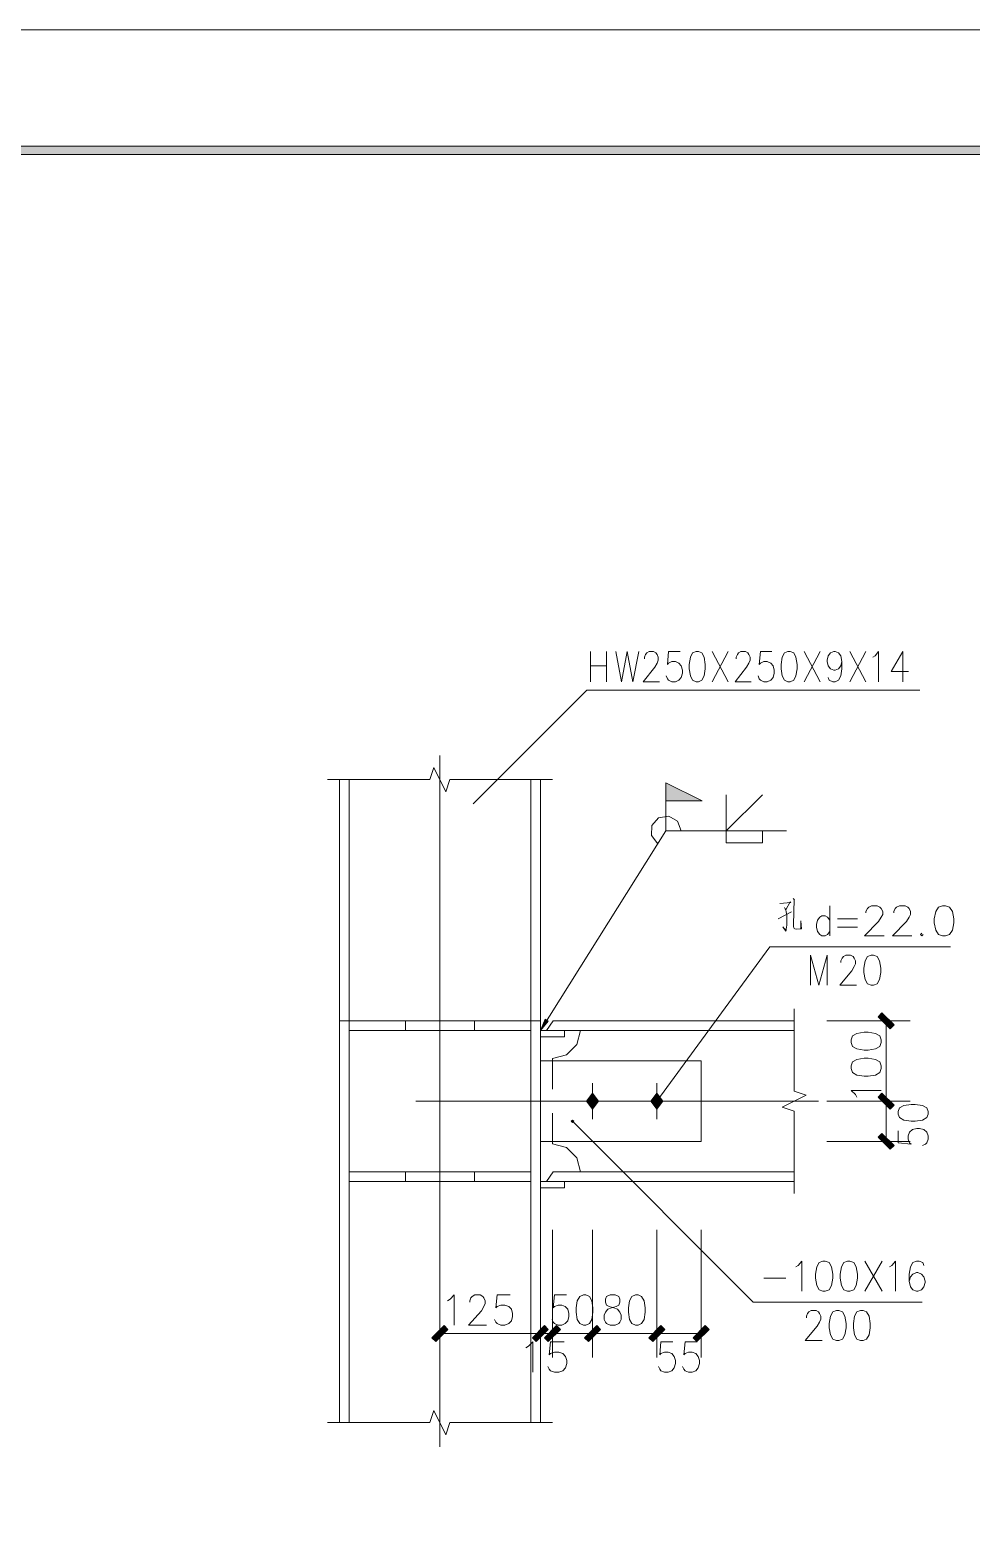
# Model space of a CAD drawing. Header units: millimetres. Extents: x 0 to 586, y 0 to 414.
# Drawn here: x 122.7 to 199.7, y 292.7 to 414.1 of the extents above; entities that cross this region are included whole.
import ezdxf

# ---------------------------------------------------------------- set-up
doc = ezdxf.new("R2010")
doc.units = ezdxf.units.MM

msp = doc.modelspace()

# ---------------------------------------------------------------- hatches: boundary and pattern name
h = msp.add_hatch(color=0)
h.dxf.hatch_style = 2
h.paths.add_polyline_path([(576.117861, 404.569083), (575.429944, 403.877639), (24.994306, 403.877639), (24.302861, 404.569083)])
h = msp.add_hatch(color=0)
h.dxf.hatch_style = 2
h.paths.add_polyline_path([(174.766111, 351.020944), (174.766111, 352.499083), (177.725917, 351.020944)])
h = msp.add_hatch(color=0)
h.dxf.hatch_style = 2
h.paths.add_polyline_path([(164.49675, 332.242583), (164.895389, 333.15275), (165.145861, 332.997528)])
h = msp.add_hatch(color=0)
h.dxf.hatch_style = 2
h.paths.add_polyline_path([(192.122778, 333.364417), (192.43675, 333.678389), (193.424528, 332.694139), (193.110556, 332.380167)])
h = msp.add_hatch(color=0)
h.dxf.hatch_style = 2
h.paths.add_polyline_path([(168.768889, 327.099083), (169.262778, 326.457028), (168.768889, 325.814972), (168.275, 326.457028)])
h = msp.add_hatch(color=0)
h.dxf.hatch_style = 2
h.paths.add_polyline_path([(174.028806, 327.099083), (174.519167, 326.457028), (174.028806, 325.814972), (173.534917, 326.457028)])
h = msp.add_hatch(color=0)
h.dxf.hatch_style = 2
h.paths.add_polyline_path([(192.122778, 326.792167), (192.43675, 327.106139), (193.424528, 326.121889), (193.110556, 325.807917)])
h = msp.add_hatch(color=0)
h.dxf.hatch_style = 2
h.paths.add_polyline_path([(174.028806, 326.555806), (173.930028, 326.457028), (174.028806, 326.457028)])
h = msp.add_hatch(color=0)
h.dxf.hatch_style = 2
h.paths.add_polyline_path([(173.930028, 326.457028), (174.028806, 326.35825), (174.028806, 326.457028)])
h = msp.add_hatch(color=0)
h.dxf.hatch_style = 2
h.paths.add_polyline_path([(174.127583, 326.457028), (174.028806, 326.555806), (174.028806, 326.457028)])
h = msp.add_hatch(color=0)
h.dxf.hatch_style = 2
h.paths.add_polyline_path([(174.028806, 326.35825), (174.127583, 326.457028), (174.028806, 326.457028)])
h = msp.add_hatch(color=0)
h.dxf.hatch_style = 2
h.paths.add_polyline_path([(167.124944, 324.911861), (167.026167, 324.813083), (167.124944, 324.813083)])
h = msp.add_hatch(color=0)
h.dxf.hatch_style = 2
h.paths.add_polyline_path([(167.026167, 324.813083), (167.124944, 324.714306), (167.124944, 324.813083)])
h = msp.add_hatch(color=0)
h.dxf.hatch_style = 2
h.paths.add_polyline_path([(167.223722, 324.813083), (167.124944, 324.911861), (167.124944, 324.813083)])
h = msp.add_hatch(color=0)
h.dxf.hatch_style = 2
h.paths.add_polyline_path([(167.124944, 324.714306), (167.223722, 324.813083), (167.124944, 324.813083)])
h = msp.add_hatch(color=0)
h.dxf.hatch_style = 2
h.paths.add_polyline_path([(192.122778, 323.507806), (192.43675, 323.821778), (193.424528, 322.834), (193.110556, 322.520028)])
h = msp.add_hatch(color=0)
h.dxf.hatch_style = 2
h.paths.add_polyline_path([(155.945417, 306.803778), (155.631444, 307.114222), (156.615694, 308.102), (156.929667, 307.788028)])
h = msp.add_hatch(color=0)
h.dxf.hatch_style = 2
h.paths.add_polyline_path([(164.161611, 306.803778), (163.847639, 307.114222), (164.831889, 308.102), (165.145861, 307.788028)])
h = msp.add_hatch(color=0)
h.dxf.hatch_style = 2
h.paths.add_polyline_path([(165.145861, 306.803778), (164.831889, 307.114222), (165.819667, 308.102), (166.133639, 307.788028)])
h = msp.add_hatch(color=0)
h.dxf.hatch_style = 2
h.paths.add_polyline_path([(168.43375, 306.803778), (168.119778, 307.114222), (169.104028, 308.102), (169.418, 307.788028)])
h = msp.add_hatch(color=0)
h.dxf.hatch_style = 2
h.paths.add_polyline_path([(173.690139, 306.803778), (173.376167, 307.114222), (174.363944, 308.102), (174.677917, 307.788028)])
h = msp.add_hatch(color=0)
h.dxf.hatch_style = 2
h.paths.add_polyline_path([(177.306111, 306.803778), (176.992139, 307.114222), (177.979917, 308.102), (178.293889, 307.788028)])

# ---------------------------------------------------------------- linework, layer by layer
at = {"color": 0, "lineweight": 0}
for points in [[(0, 0), (585.632278, 0), (585.632278, 414.0835), (0, 414.0835)], [(576.117861, 404.569083), (575.429944, 403.877639), (24.994306, 403.877639), (24.302861, 404.569083)], [(177.235556, 363.227056), (176.953333, 363.110639), (176.766361, 362.757861), (176.674639, 362.168722), (176.674639, 361.819472), (176.766361, 361.230333), (176.953333, 360.877556), (177.235556, 360.761139), (177.426056, 360.761139), (177.70475, 360.877556), (177.89525, 361.230333), (177.986972, 361.819472), (177.986972, 362.168722), (177.89525, 362.757861), (177.70475, 363.110639), (177.426056, 363.227056)], [(184.749722, 363.227056), (184.4675, 363.110639), (184.280528, 362.757861), (184.185278, 362.168722), (184.185278, 361.819472), (184.280528, 361.230333), (184.4675, 360.877556), (184.749722, 360.761139), (184.936694, 360.761139), (185.218917, 360.877556), (185.405889, 361.230333), (185.501139, 361.819472), (185.501139, 362.168722), (185.405889, 362.757861), (185.218917, 363.110639), (184.936694, 363.227056)], [(174.766111, 351.020944), (174.766111, 352.499083), (177.725917, 351.020944)], [(197.400333, 342.437861), (197.058139, 342.321444), (196.832361, 341.968667), (196.715944, 341.379528), (196.715944, 341.030278), (196.832361, 340.441139), (197.058139, 340.088361), (197.400333, 339.971944), (197.629639, 339.971944), (197.971833, 340.088361), (198.197611, 340.441139), (198.314028, 341.030278), (198.314028, 341.379528), (198.197611, 341.968667), (197.971833, 342.321444), (197.629639, 342.437861)], [(191.54775, 338.395028), (191.254944, 338.278611), (191.057389, 337.925833), (190.958611, 337.340222), (190.958611, 336.987444), (191.057389, 336.398306), (191.254944, 336.049056), (191.54775, 335.929111), (191.745306, 335.929111), (192.041639, 336.049056), (192.239194, 336.398306), (192.337972, 336.987444), (192.337972, 337.340222), (192.239194, 337.925833), (192.041639, 338.278611), (191.745306, 338.395028)], [(164.49675, 332.242583), (164.895389, 333.15275), (165.145861, 332.997528)], [(192.122778, 333.364417), (192.43675, 333.678389), (193.424528, 332.694139), (193.110556, 332.380167)], [(189.914389, 331.258333), (190.030806, 330.937306), (190.383583, 330.725639), (190.969194, 330.619806), (191.321972, 330.619806), (191.911111, 330.725639), (192.260361, 330.937306), (192.380306, 331.258333), (192.380306, 331.47), (192.260361, 331.791028), (191.911111, 332.002694), (191.321972, 332.108528), (190.969194, 332.108528), (190.383583, 332.002694), (190.030806, 331.791028), (189.914389, 331.47)], [(189.914389, 329.127556), (190.030806, 328.810056), (190.383583, 328.594861), (190.969194, 328.489028), (191.321972, 328.489028), (191.911111, 328.594861), (192.260361, 328.810056), (192.380306, 329.127556), (192.380306, 329.34275), (192.260361, 329.66025), (191.911111, 329.875444), (191.321972, 329.981278), (190.969194, 329.981278), (190.383583, 329.875444), (190.030806, 329.66025), (189.914389, 329.34275)], [(168.768889, 327.099083), (169.262778, 326.457028), (168.768889, 325.814972), (168.275, 326.457028)], [(174.028806, 327.099083), (174.519167, 326.457028), (174.028806, 325.814972), (173.534917, 326.457028)], [(192.122778, 326.792167), (192.43675, 327.106139), (193.424528, 326.121889), (193.110556, 325.807917)], [(174.028806, 326.555806), (173.930028, 326.457028), (174.028806, 326.457028)], [(173.930028, 326.457028), (174.028806, 326.35825), (174.028806, 326.457028)], [(174.127583, 326.457028), (174.028806, 326.555806), (174.028806, 326.457028)], [(174.028806, 326.35825), (174.127583, 326.457028), (174.028806, 326.457028)], [(193.759667, 325.40575), (193.876083, 325.109417), (194.228861, 324.911861), (194.814472, 324.813083), (195.16725, 324.813083), (195.756389, 324.911861), (196.105639, 325.109417), (196.225583, 325.40575), (196.225583, 325.603306), (196.105639, 325.899639), (195.756389, 326.097194), (195.16725, 326.195972), (194.814472, 326.195972), (194.228861, 326.097194), (193.876083, 325.899639), (193.759667, 325.603306)], [(167.124944, 324.911861), (167.026167, 324.813083), (167.124944, 324.813083)], [(167.026167, 324.813083), (167.124944, 324.714306), (167.124944, 324.813083)], [(167.223722, 324.813083), (167.124944, 324.911861), (167.124944, 324.813083)], [(167.124944, 324.714306), (167.223722, 324.813083), (167.124944, 324.813083)], [(192.122778, 323.507806), (192.43675, 323.821778), (193.424528, 322.834), (193.110556, 322.520028)], [(187.603694, 313.376028), (187.300306, 313.259611), (187.099222, 312.906833), (186.996917, 312.321222), (186.996917, 311.968444), (187.099222, 311.382833), (187.300306, 311.030056), (187.603694, 310.913639), (187.804778, 310.913639), (188.108167, 311.030056), (188.30925, 311.382833), (188.411556, 311.968444), (188.411556, 312.321222), (188.30925, 312.906833), (188.108167, 313.259611), (187.804778, 313.376028)], [(189.621583, 313.376028), (189.318194, 313.259611), (189.117111, 312.906833), (189.014806, 312.321222), (189.014806, 311.968444), (189.117111, 311.382833), (189.318194, 311.030056), (189.621583, 310.913639), (189.822667, 310.913639), (190.126056, 311.030056), (190.327139, 311.382833), (190.425917, 311.968444), (190.425917, 312.321222), (190.327139, 312.906833), (190.126056, 313.259611), (189.822667, 313.376028)], [(168.013944, 310.606722), (167.717611, 310.490306), (167.520056, 310.137528), (167.421278, 309.551917), (167.421278, 309.199139), (167.520056, 308.61), (167.717611, 308.26075), (168.013944, 308.140806), (168.2115, 308.140806), (168.507833, 308.26075), (168.701861, 308.61), (168.800639, 309.199139), (168.800639, 309.551917), (168.701861, 310.137528), (168.507833, 310.490306), (168.2115, 310.606722)], [(170.215278, 310.606722), (169.918944, 310.490306), (169.820167, 310.253944), (169.820167, 310.021111), (169.918944, 309.78475), (170.1165, 309.668333), (170.511611, 309.551917), (170.807944, 309.431972), (171.0055, 309.199139), (171.104278, 308.962778), (171.104278, 308.61), (171.0055, 308.377167), (170.906722, 308.26075), (170.610389, 308.140806), (170.215278, 308.140806), (169.918944, 308.26075), (169.820167, 308.377167), (169.721389, 308.61), (169.721389, 308.962778), (169.820167, 309.199139), (170.017722, 309.431972), (170.314056, 309.551917), (170.709167, 309.668333), (170.906722, 309.78475), (171.0055, 310.021111), (171.0055, 310.253944), (170.906722, 310.490306), (170.610389, 310.606722)], [(172.286083, 310.606722), (171.98975, 310.490306), (171.792194, 310.137528), (171.693417, 309.551917), (171.693417, 309.199139), (171.792194, 308.61), (171.98975, 308.26075), (172.286083, 308.140806), (172.483639, 308.140806), (172.779972, 308.26075), (172.977528, 308.61), (173.072778, 309.199139), (173.072778, 309.551917), (172.977528, 310.137528), (172.779972, 310.490306), (172.483639, 310.606722)], [(188.718472, 309.336722), (188.422139, 309.216778), (188.224583, 308.864), (188.125806, 308.278389), (188.125806, 307.925611), (188.224583, 307.34), (188.422139, 306.987222), (188.718472, 306.870806), (188.916028, 306.870806), (189.208833, 306.987222), (189.406389, 307.34), (189.505167, 307.925611), (189.505167, 308.278389), (189.406389, 308.864), (189.208833, 309.216778), (188.916028, 309.336722)], [(190.6905, 309.336722), (190.394167, 309.216778), (190.196611, 308.864), (190.097833, 308.278389), (190.097833, 307.925611), (190.196611, 307.34), (190.394167, 306.987222), (190.6905, 306.870806), (190.888056, 306.870806), (191.180861, 306.987222), (191.378417, 307.34), (191.477194, 307.925611), (191.477194, 308.278389), (191.378417, 308.864), (191.180861, 309.216778), (190.888056, 309.336722)], [(155.945417, 306.803778), (155.631444, 307.114222), (156.615694, 308.102), (156.929667, 307.788028)], [(164.161611, 306.803778), (163.847639, 307.114222), (164.831889, 308.102), (165.145861, 307.788028)], [(165.145861, 306.803778), (164.831889, 307.114222), (165.819667, 308.102), (166.133639, 307.788028)], [(168.43375, 306.803778), (168.119778, 307.114222), (169.104028, 308.102), (169.418, 307.788028)], [(173.690139, 306.803778), (173.376167, 307.114222), (174.363944, 308.102), (174.677917, 307.788028)], [(177.306111, 306.803778), (176.992139, 307.114222), (177.979917, 308.102), (178.293889, 307.788028)]]:
    msp.add_lwpolyline(points, close=True, dxfattribs=at)
for points in [[(168.599556, 360.761139), (168.599556, 363.227056)], [(169.911889, 363.227056), (169.911889, 360.761139)], [(170.663306, 363.227056), (171.1325, 360.761139), (171.601694, 363.227056), (172.070889, 360.761139), (172.540083, 363.227056)], [(173.012806, 362.641444), (173.012806, 362.757861), (173.104528, 362.990694), (173.199778, 363.110639), (173.38675, 363.227056), (173.760694, 363.227056), (173.951194, 363.110639), (174.042917, 362.990694), (174.138167, 362.757861), (174.138167, 362.5215), (174.042917, 362.288667), (173.855944, 361.935889), (172.917556, 360.761139), (174.233417, 360.761139)], [(175.923222, 363.227056), (174.981306, 363.227056), (174.889583, 362.168722), (174.981306, 362.288667), (175.263528, 362.405083), (175.54575, 362.405083), (175.827972, 362.288667), (176.014944, 362.052306), (176.110194, 361.699528), (176.110194, 361.466694), (176.014944, 361.113917), (175.827972, 360.877556), (175.54575, 360.761139), (175.263528, 360.761139), (174.981306, 360.877556), (174.889583, 360.9975), (174.794333, 361.230333)], [(178.551417, 360.761139), (179.867278, 363.227056)], [(178.551417, 363.227056), (179.867278, 360.761139)], [(180.523444, 362.641444), (180.523444, 362.757861), (180.615167, 362.990694), (180.710417, 363.110639), (180.897389, 363.227056), (181.274861, 363.227056), (181.461833, 363.110639), (181.557083, 362.990694), (181.648806, 362.757861), (181.648806, 362.5215), (181.557083, 362.288667), (181.366583, 361.935889), (180.428194, 360.761139), (181.744056, 360.761139)], [(183.433861, 363.227056), (182.495472, 363.227056), (182.400222, 362.168722), (182.495472, 362.288667), (182.777694, 362.405083), (183.056389, 362.405083), (183.338611, 362.288667), (183.529111, 362.052306), (183.620833, 361.699528), (183.620833, 361.466694), (183.529111, 361.113917), (183.338611, 360.877556), (183.056389, 360.761139), (182.777694, 360.761139), (182.495472, 360.877556), (182.400222, 360.9975), (182.3085, 361.230333)], [(186.062056, 360.761139), (187.377917, 363.227056)], [(186.062056, 363.227056), (187.377917, 360.761139)], [(189.162972, 362.405083), (189.067722, 362.052306), (188.88075, 361.819472), (188.598528, 361.699528), (188.503278, 361.699528), (188.221056, 361.819472), (188.034083, 362.052306), (187.942361, 362.405083), (187.942361, 362.5215), (188.034083, 362.874278), (188.221056, 363.110639), (188.503278, 363.227056), (188.598528, 363.227056), (188.88075, 363.110639), (189.067722, 362.874278), (189.162972, 362.405083), (189.162972, 361.819472), (189.067722, 361.230333), (188.88075, 360.877556), (188.598528, 360.761139), (188.411556, 360.761139), (188.129333, 360.877556), (188.034083, 361.113917)], [(189.819139, 360.761139), (191.131472, 363.227056)], [(189.819139, 363.227056), (191.131472, 360.761139)], [(191.695917, 362.757861), (191.882889, 362.874278), (192.165111, 363.227056), (192.165111, 360.761139)], [(194.137139, 363.227056), (193.19875, 361.583111), (194.606333, 361.583111)], [(194.137139, 363.227056), (194.137139, 360.761139)], [(168.599556, 362.052306), (169.911889, 362.052306)], [(159.007528, 350.777528), (168.303222, 360.073222)], [(168.303222, 360.073222), (195.541194, 360.073222)], [(156.280556, 331.05725), (156.280556, 354.721583)], [(155.458583, 352.749556), (155.786667, 353.733806)], [(155.786667, 353.733806), (156.774444, 351.761778)], [(147.080111, 352.749556), (155.458583, 352.749556)], [(148.064361, 300.1645), (148.064361, 352.749556)], [(148.854583, 352.749556), (148.854583, 300.1645)], [(156.774444, 351.761778), (157.102528, 352.749556)], [(157.102528, 352.749556), (165.484528, 352.749556)], [(163.710056, 300.1645), (163.710056, 352.749556)], [(164.49675, 352.749556), (164.49675, 300.1645)], [(174.766111, 348.555028), (174.766111, 351.020944)], [(179.697944, 348.555028), (182.654222, 351.514833)], [(179.697944, 348.555028), (179.697944, 351.514833)], [(176.000833, 348.555028), (175.715083, 349.341722), (174.995417, 349.765056), (174.169917, 349.634528), (173.619583, 349.006583), (173.594889, 348.1705), (174.109944, 347.514333)], [(164.49675, 332.242583), (174.766111, 348.555028)], [(174.766111, 348.555028), (184.62625, 348.555028)], [(179.697944, 348.555028), (179.697944, 347.570778)], [(182.654222, 348.555028), (182.654222, 347.570778)], [(179.697944, 347.570778), (182.654222, 347.570778)], [(184.097083, 342.631889), (184.971972, 342.702444), (184.919056, 342.748306), (184.56275, 342.095667), (184.509833, 342.187389), (184.453389, 342.282639)], [(185.187167, 343.027), (185.275361, 342.910583), (185.257722, 342.935278), (185.204806, 340.906806), (185.204806, 340.744528), (185.222444, 340.628111), (185.257722, 340.58225), (185.310639, 340.536389), (185.42, 340.511694), (185.741028, 340.536389), (185.811583, 340.536389), (185.846861, 340.557556), (185.811583, 341.210194), (185.811583, 340.536389)], [(188.161083, 342.437861), (188.161083, 339.971944)], [(191.131472, 341.848722), (191.131472, 341.968667), (191.244361, 342.2015), (191.360778, 342.321444), (191.586556, 342.437861), (192.041639, 342.437861), (192.270944, 342.321444), (192.383833, 342.2015), (192.50025, 341.968667), (192.50025, 341.732306), (192.383833, 341.499472), (192.158056, 341.146694), (191.018583, 339.971944), (192.613139, 339.971944)], [(193.410417, 341.848722), (193.410417, 341.968667), (193.523306, 342.2015), (193.639722, 342.321444), (193.8655, 342.437861), (194.324111, 342.437861), (194.549889, 342.321444), (194.666306, 342.2015), (194.779194, 341.968667), (194.779194, 341.732306), (194.666306, 341.499472), (194.437, 341.146694), (193.297528, 339.971944), (194.892083, 339.971944)], [(183.955972, 341.372472), (185.024889, 341.933389)], [(184.56275, 342.095667), (184.598028, 341.933389), (184.650944, 341.700556), (184.650944, 341.488889), (184.668583, 341.28075), (184.650944, 341.047917), (184.650944, 340.860944), (184.633306, 340.698667), (184.615667, 340.536389), (184.598028, 340.419972), (184.580389, 340.370583), (184.329917, 340.719833), (184.580389, 340.419972)], [(188.161083, 341.263111), (187.977639, 341.499472), (187.797722, 341.615889), (187.526083, 341.615889), (187.346167, 341.499472), (187.162722, 341.263111), (187.074528, 340.910333), (187.074528, 340.6775), (187.162722, 340.324722), (187.346167, 340.088361), (187.526083, 339.971944), (187.797722, 339.971944), (187.977639, 340.088361), (188.161083, 340.324722)], [(188.796083, 341.379528), (190.425917, 341.379528)], [(188.796083, 340.6775), (190.425917, 340.6775)], [(195.689361, 340.208306), (195.576472, 340.088361), (195.689361, 339.971944), (195.805778, 340.088361)], [(174.028806, 326.457028), (183.268056, 339.086472)], [(183.268056, 339.086472), (198.0565, 339.086472)], [(186.580639, 335.929111), (186.580639, 338.395028), (187.272083, 335.929111), (187.96, 338.395028), (187.96, 335.929111)], [(189.085361, 337.809417), (189.085361, 337.925833), (189.184139, 338.158667), (189.282917, 338.278611), (189.480472, 338.395028), (189.872056, 338.395028), (190.069611, 338.278611), (190.168389, 338.158667), (190.267167, 337.925833), (190.267167, 337.689472), (190.168389, 337.456639), (189.970833, 337.103861), (188.986583, 335.929111), (190.365944, 335.929111)], [(156.280556, 335.001306), (156.280556, 298.196)], [(185.26125, 327.279), (185.26125, 334.017056)], [(164.49675, 333.029278), (148.064361, 333.029278)], [(148.854583, 333.029278), (163.710056, 333.029278)], [(148.854583, 332.242583), (148.854583, 333.029278)], [(153.454806, 332.242583), (153.454806, 333.029278)], [(159.106306, 332.242583), (159.106306, 333.029278)], [(163.710056, 332.242583), (163.710056, 333.029278)], [(164.990639, 332.242583), (165.5445, 333.029278)], [(165.5445, 333.029278), (185.26125, 333.029278)], [(187.924722, 333.029278), (194.743917, 333.029278)], [(192.771889, 326.457028), (192.771889, 333.029278)], [(163.710056, 332.242583), (148.854583, 332.242583)], [(164.49675, 332.242583), (166.468778, 332.242583)], [(164.49675, 331.716944), (164.49675, 332.242583)], [(166.468778, 331.716944), (164.49675, 331.716944)], [(164.990639, 332.242583), (185.26125, 332.242583)], [(166.468778, 331.716944), (166.468778, 332.242583)], [(167.474194, 331.092528), (167.784639, 332.242583)], [(165.484528, 329.942472), (166.634583, 330.249389)], [(166.634583, 330.249389), (167.474194, 331.092528)], [(177.64125, 329.744917), (164.49675, 329.744917)], [(164.49675, 329.744917), (164.49675, 323.169139)], [(165.484528, 329.744917), (165.484528, 329.942472)], [(165.484528, 327.444806), (165.484528, 329.744917)], [(177.64125, 323.169139), (177.64125, 329.744917)], [(168.768889, 327.935167), (168.768889, 324.978889)], [(174.028806, 327.935167), (174.028806, 324.978889)], [(184.277, 325.963139), (186.249028, 326.950917)], [(186.249028, 326.950917), (185.26125, 327.279)], [(190.383583, 326.785111), (190.267167, 327.000306), (189.914389, 327.317806), (192.380306, 327.317806)], [(154.308528, 326.457028), (187.233278, 326.457028)], [(165.484528, 323.169139), (165.484528, 325.472778)], [(169.756667, 326.457028), (167.784639, 326.457028)], [(175.013056, 326.457028), (173.041028, 326.457028)], [(174.078194, 326.457028), (174.095833, 326.457028)], [(185.26125, 325.635056), (184.277, 325.963139)], [(185.26125, 318.897), (185.26125, 325.635056)], [(187.924722, 326.457028), (194.743917, 326.457028)], [(192.771889, 323.169139), (192.771889, 326.457028)], [(167.124944, 324.813083), (181.913389, 310.024639)], [(167.174333, 324.813083), (167.191972, 324.813083)], [(193.759667, 324.026389), (193.759667, 323.038611), (194.814472, 322.939833), (194.698056, 323.038611), (194.581639, 323.334944), (194.581639, 323.631278), (194.698056, 323.927611), (194.934417, 324.125167), (195.283667, 324.223944), (195.520028, 324.223944), (195.872806, 324.125167), (196.105639, 323.927611), (196.225583, 323.631278), (196.225583, 323.334944), (196.105639, 323.038611), (195.989222, 322.939833), (195.756389, 322.841056)], [(164.49675, 323.169139), (177.64125, 323.169139)], [(165.484528, 322.975111), (165.484528, 323.169139)], [(166.634583, 322.664667), (165.484528, 322.975111)], [(187.924722, 323.169139), (194.743917, 323.169139)], [(167.474194, 321.825056), (166.634583, 322.664667)], [(167.784639, 320.671472), (167.474194, 321.825056)], [(148.854583, 320.671472), (163.710056, 320.671472)], [(148.854583, 319.884778), (148.854583, 320.671472)], [(153.454806, 319.884778), (153.454806, 320.671472)], [(159.106306, 319.884778), (159.106306, 320.671472)], [(163.710056, 319.884778), (163.710056, 320.671472)], [(164.990639, 319.884778), (165.5445, 320.671472)], [(185.26125, 320.671472), (165.5445, 320.671472)], [(163.710056, 319.884778), (148.854583, 319.884778)], [(164.49675, 319.884778), (166.468778, 319.884778)], [(164.49675, 319.359139), (164.49675, 319.884778)], [(166.468778, 319.359139), (164.49675, 319.359139)], [(185.26125, 319.884778), (164.990639, 319.884778)], [(166.468778, 319.359139), (166.468778, 319.884778)], [(156.280556, 315.930139), (156.280556, 305.480861)], [(164.49675, 315.930139), (164.49675, 305.480861)], [(165.484528, 315.930139), (165.484528, 305.480861)], [(168.768889, 315.930139), (168.768889, 305.480861)], [(174.028806, 315.930139), (174.028806, 305.480861)], [(177.64125, 315.930139), (177.64125, 305.480861)], [(185.384722, 312.906833), (185.585806, 313.026778), (185.889194, 313.376028), (185.889194, 310.913639)], [(191.032694, 310.913639), (192.443806, 313.376028)], [(191.032694, 313.376028), (192.443806, 310.913639)], [(193.050583, 312.906833), (193.251667, 313.026778), (193.555056, 313.376028), (193.555056, 310.913639)], [(195.872806, 313.026778), (195.7705, 313.259611), (195.470639, 313.376028), (195.269556, 313.376028), (194.966167, 313.259611), (194.765083, 312.906833), (194.662778, 312.321222), (194.662778, 311.735611), (194.765083, 311.266417), (194.966167, 311.030056), (195.269556, 310.913639), (195.368333, 310.913639), (195.671722, 311.030056), (195.872806, 311.266417), (195.975111, 311.615667), (195.975111, 311.735611), (195.872806, 312.084861), (195.671722, 312.321222), (195.368333, 312.437639), (195.269556, 312.437639), (194.966167, 312.321222), (194.765083, 312.084861), (194.662778, 311.735611)], [(182.763583, 311.968444), (184.576861, 311.968444)], [(156.904972, 310.137528), (157.120167, 310.253944), (157.437667, 310.606722), (157.437667, 308.140806)], [(158.714722, 310.021111), (158.714722, 310.137528), (158.820556, 310.370361), (158.929917, 310.490306), (159.141583, 310.606722), (159.568444, 310.606722), (159.780111, 310.490306), (159.885944, 310.370361), (159.991778, 310.137528), (159.991778, 309.901167), (159.885944, 309.668333), (159.674278, 309.315556), (158.608889, 308.140806), (160.101139, 308.140806)], [(162.016722, 310.606722), (160.951333, 310.606722), (160.8455, 309.551917), (160.951333, 309.668333), (161.272361, 309.78475), (161.589861, 309.78475), (161.910889, 309.668333), (162.122556, 309.431972), (162.228389, 309.082722), (162.228389, 308.846361), (162.122556, 308.493583), (161.910889, 308.26075), (161.589861, 308.140806), (161.272361, 308.140806), (160.951333, 308.26075), (160.8455, 308.377167), (160.739667, 308.61)], [(166.634583, 310.606722), (165.646806, 310.606722), (165.548028, 309.551917), (165.646806, 309.668333), (165.943139, 309.78475), (166.239472, 309.78475), (166.535806, 309.668333), (166.733361, 309.431972), (166.828611, 309.082722), (166.828611, 308.846361), (166.733361, 308.493583), (166.535806, 308.26075), (166.239472, 308.140806), (165.943139, 308.140806), (165.646806, 308.26075), (165.548028, 308.377167), (165.44925, 308.61)], [(181.913389, 310.024639), (195.717583, 310.024639)], [(186.252556, 308.747583), (186.252556, 308.864), (186.351333, 309.100361), (186.450111, 309.216778), (186.647667, 309.336722), (187.042778, 309.336722), (187.240333, 309.216778), (187.339111, 309.100361), (187.434361, 308.864), (187.434361, 308.631167), (187.339111, 308.394806), (187.141556, 308.045556), (186.153778, 306.870806), (187.533139, 306.870806)], [(156.280556, 307.452889), (164.49675, 307.452889)], [(164.49675, 307.452889), (165.484528, 307.452889)], [(165.484528, 307.452889), (168.768889, 307.452889)], [(168.768889, 307.452889), (174.028806, 307.452889)], [(174.028806, 307.452889), (177.64125, 307.452889)], [(163.314944, 306.29225), (163.537194, 306.408667), (163.872333, 306.761444), (163.872333, 304.295528)], [(166.444083, 306.761444), (165.325778, 306.761444), (165.212889, 305.706639), (165.325778, 305.823056), (165.660917, 305.939472), (165.996056, 305.939472), (166.331194, 305.823056), (166.553444, 305.586694), (166.666333, 305.237444), (166.666333, 305.001083), (166.553444, 304.648306), (166.331194, 304.415472), (165.996056, 304.295528), (165.660917, 304.295528), (165.325778, 304.415472), (165.212889, 304.531889), (165.1, 304.76825)], [(175.341139, 306.761444), (174.356889, 306.761444), (174.258111, 305.706639), (174.356889, 305.823056), (174.653222, 305.939472), (174.946028, 305.939472), (175.242361, 305.823056), (175.439917, 305.586694), (175.538694, 305.237444), (175.538694, 305.001083), (175.439917, 304.648306), (175.242361, 304.415472), (174.946028, 304.295528), (174.653222, 304.295528), (174.356889, 304.415472), (174.258111, 304.531889), (174.159333, 304.76825)], [(177.313167, 306.761444), (176.328917, 306.761444), (176.230139, 305.706639), (176.328917, 305.823056), (176.62525, 305.939472), (176.918056, 305.939472), (177.214389, 305.823056), (177.411944, 305.586694), (177.510722, 305.237444), (177.510722, 305.001083), (177.411944, 304.648306), (177.214389, 304.415472), (176.918056, 304.295528), (176.62525, 304.295528), (176.328917, 304.415472), (176.230139, 304.531889), (176.131361, 304.76825)], [(155.458583, 300.1645), (155.786667, 301.152278)], [(155.786667, 301.152278), (156.774444, 299.18025)], [(147.080111, 300.1645), (155.458583, 300.1645)], [(156.774444, 299.18025), (157.102528, 300.1645)], [(157.102528, 300.1645), (165.484528, 300.1645)]]:
    msp.add_lwpolyline(points, dxfattribs=at)

doc.saveas('drawing.dxf')
